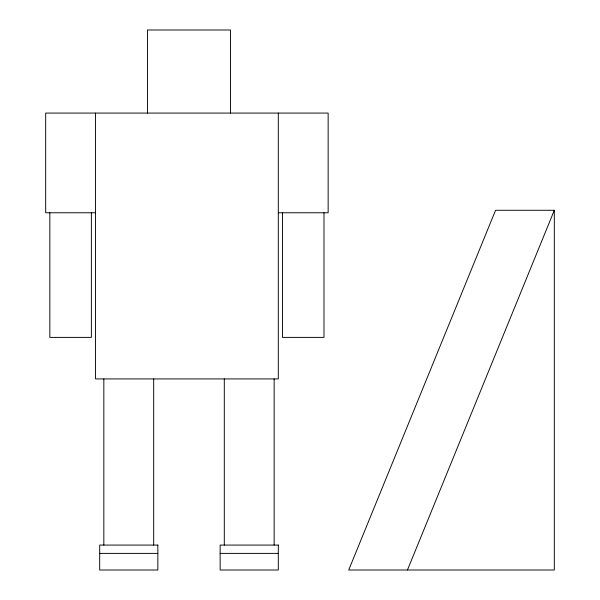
<?xml version="1.0" encoding="UTF-8"?>
<svg xmlns="http://www.w3.org/2000/svg" width="600" height="600" viewBox="0 0 600 600"><rect width="100%" height="100%" fill="white"/><g stroke="black" fill="none" stroke-linecap="round" stroke-linejoin="round"><path stroke-width="0.9" d="M407.452 570L554.317 210.278L495.57 210.278L348.712 570L554.317 570L554.317 210.278M95.528 212.767L45.682 212.767L45.682 113.078L328.147 113.078L328.147 212.767L278.303 212.767M99.683 553.388L157.837 553.388M220.147 553.388L278.303 553.388M323.993 212.767L323.993 337.388L282.45 337.388L282.45 212.767M278.303 113.078L278.303 378.923L95.528 378.923L95.528 113.078M274.147 378.923L274.147 545.077M230.528 113.078L230.528 30L147.45 30L147.45 113.078M224.303 378.923L224.303 545.077M153.683 378.923L153.683 545.077M103.837 378.923L103.837 545.077M91.373 212.767L91.373 337.388L49.838 337.388L49.838 212.767M157.837 545.077L99.683 545.077L99.683 570L157.837 570L157.837 545.077M278.303 545.077L220.147 545.077L220.147 570L278.303 570L278.303 545.077"/></g></svg>
